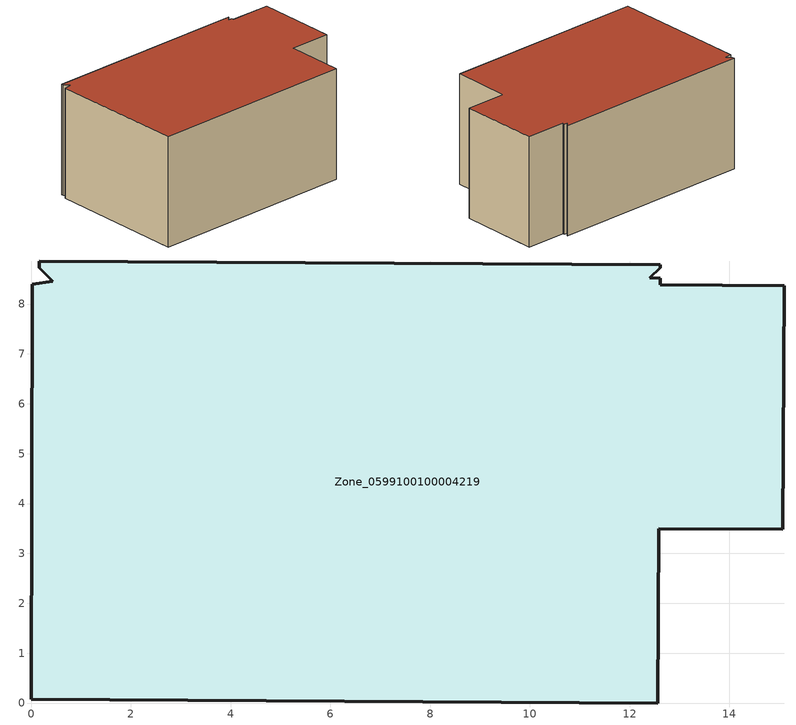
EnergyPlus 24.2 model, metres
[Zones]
Zone_0599100100004219
 floor ground (C_G): 12.59,3.49 12.57,0 0,0.08 0.02,8.4 0.43,8.46 0.17,8.73 0.16,8.86 12.62,8.79 12.62,8.73 12.41,8.53 12.62,8.52 12.62,8.38 15.11,8.37 15.07,3.48 z0
 wall outside (C_F): 12.57,0 12.59,3.49 15.07,3.48 15.11,8.37 12.62,8.38 12.62,8.52 12.41,8.53 12.62,8.73 12.62,8.79 0.16,8.86 0.17,8.73 0.43,8.46 0.02,8.4 0,0.08 12.57,0 z0:6.75
 roof outside (C_R): 0.02,8.4 0,0.08 12.57,0 12.59,3.49 15.07,3.48 15.11,8.37 12.62,8.38 12.62,8.52 12.41,8.53 12.62,8.73 12.62,8.79 0.16,8.86 0.17,8.73 0.43,8.46 z6.75
[BUILDING]
Pand.0599100100004219: North Axis=0; Terrain=City; Loads Convergence Tolerance Value=0.04; Temperature Convergence Tolerance Value=0.4; Solar Distribution=FullExterior; Maximum Number of Warmup Days=25; Minimum Number of Warmup Days=1
[Site:Location]
Rotterdam.The.Hague.AP_ZH_NLD Design_Conditions: Latitude=51.96; Longitude=4.45; Time Zone=1; Elevation=-4.5
[SITE:GROUNDTEMPERATURE:BUILDINGSURFACE]
18, 18, 18, 18, 18, 18, 18, 18, 18, 18, 18, 18
[MATERIAL] Thermal Absorptance=0.9; Solar Absorptance=0.7; Visible Absorptance=0.7
Name | Roughness | Thickness | Conductivity | Density | Specific Heat
G.D.2006-2014 | MediumSmooth | 0.15 | 0.06 | 540 | 1210
F.D.2006-2014 | Rough | 0.3 | 0.12 | 1920 | 840
R.D.2006-2014 | MediumRough | 0.2 | 0.08 | 1500 | 1000
[CONSTRUCTION]
C_G: G.D.2006-2014
C_F: F.D.2006-2014
C_R: R.D.2006-2014
[ZONE]
Zone_0599100100004219: Type=1; Multiplier=1; Ceiling Height=Autocalculate; Volume=Autocalculate; Floor Area=autocalculate; Part of Total Floor Area=Yes
[ZONEINFILTRATION:DESIGNFLOWRATE]
Infil_Zone_0599100100004219: Zone or ZoneList or Space or SpaceList=Zone_0599100100004219; Schedule=AlwaysOn; Design Flow Rate Calculation Method=Flow/Area; Flow Rate per Floor Area=0.0021; Constant Term Coefficient=1; Temperature Term Coefficient=0; Velocity Term Coefficient=0; Velocity Squared Term Coefficient=0
[HVACTEMPLATE:ZONE:IDEALLOADSAIRSYSTEM]
Zone_0599100100004219: Maximum Heating Supply Air Temperature=50; Minimum Cooling Supply Air Temperature=13; Maximum Heating Supply Air Humidity Ratio=0.0156; Minimum Cooling Supply Air Humidity Ratio=0.0077; Heating Limit=NoLimit; Cooling Limit=NoLimit; Dehumidification Control Type=ConstantSensibleHeatRatio; Cooling Sensible Heat Ratio=0.7; Dehumidification Setpoint=60; Humidification Control Type=None; Humidification Setpoint=30; Outdoor Air Method=None; Outdoor Air Flow Rate per Person=0.00944; Outdoor Air Flow Rate per Zone Floor Area=0; Outdoor Air Flow Rate per Zone=0; Demand Controlled Ventilation Type=None; Outdoor Air Economizer Type=NoEconomizer; Heat Recovery Type=None; Sensible Heat Recovery Effectiveness=0.7; Latent Heat Recovery Effectiveness=0.65
[ZONECONTROL:THERMOSTAT]
ThermostatControl_Zone_0599100100004219: Zone or ZoneList=Zone_0599100100004219; Control Type Schedule=DualSetpointControlType; Control 1=Thermostat_Zone_0599100100004219; Temperature Difference Between Cutout And Setpoint=0
[THERMOSTATSETPOINT:DUALSETPOINT]
Thermostat_Zone_0599100100004219: Heating Setpoint Temperature Schedule=HeatingSetpoint_Zone_0599100100004219; Cooling Setpoint Temperature Schedule=CoolingSetpoint_Zone_0599100100004219
[SCHEDULE:COMPACT]
HeatingSetpoint_Zone_0599100100004219: Through: 12/31, For: AllDays, Until: 24:00, 21
CoolingSetpoint_Zone_0599100100004219: Through: 12/31, For: AllDays, Until: 24:00, 24
DualSetpointControlType: Through: 12/31, For: AllDays, Until: 24:00, 4
AlwaysOn: Through: 12/31, For: AllDays, Until: 24:00, 1
